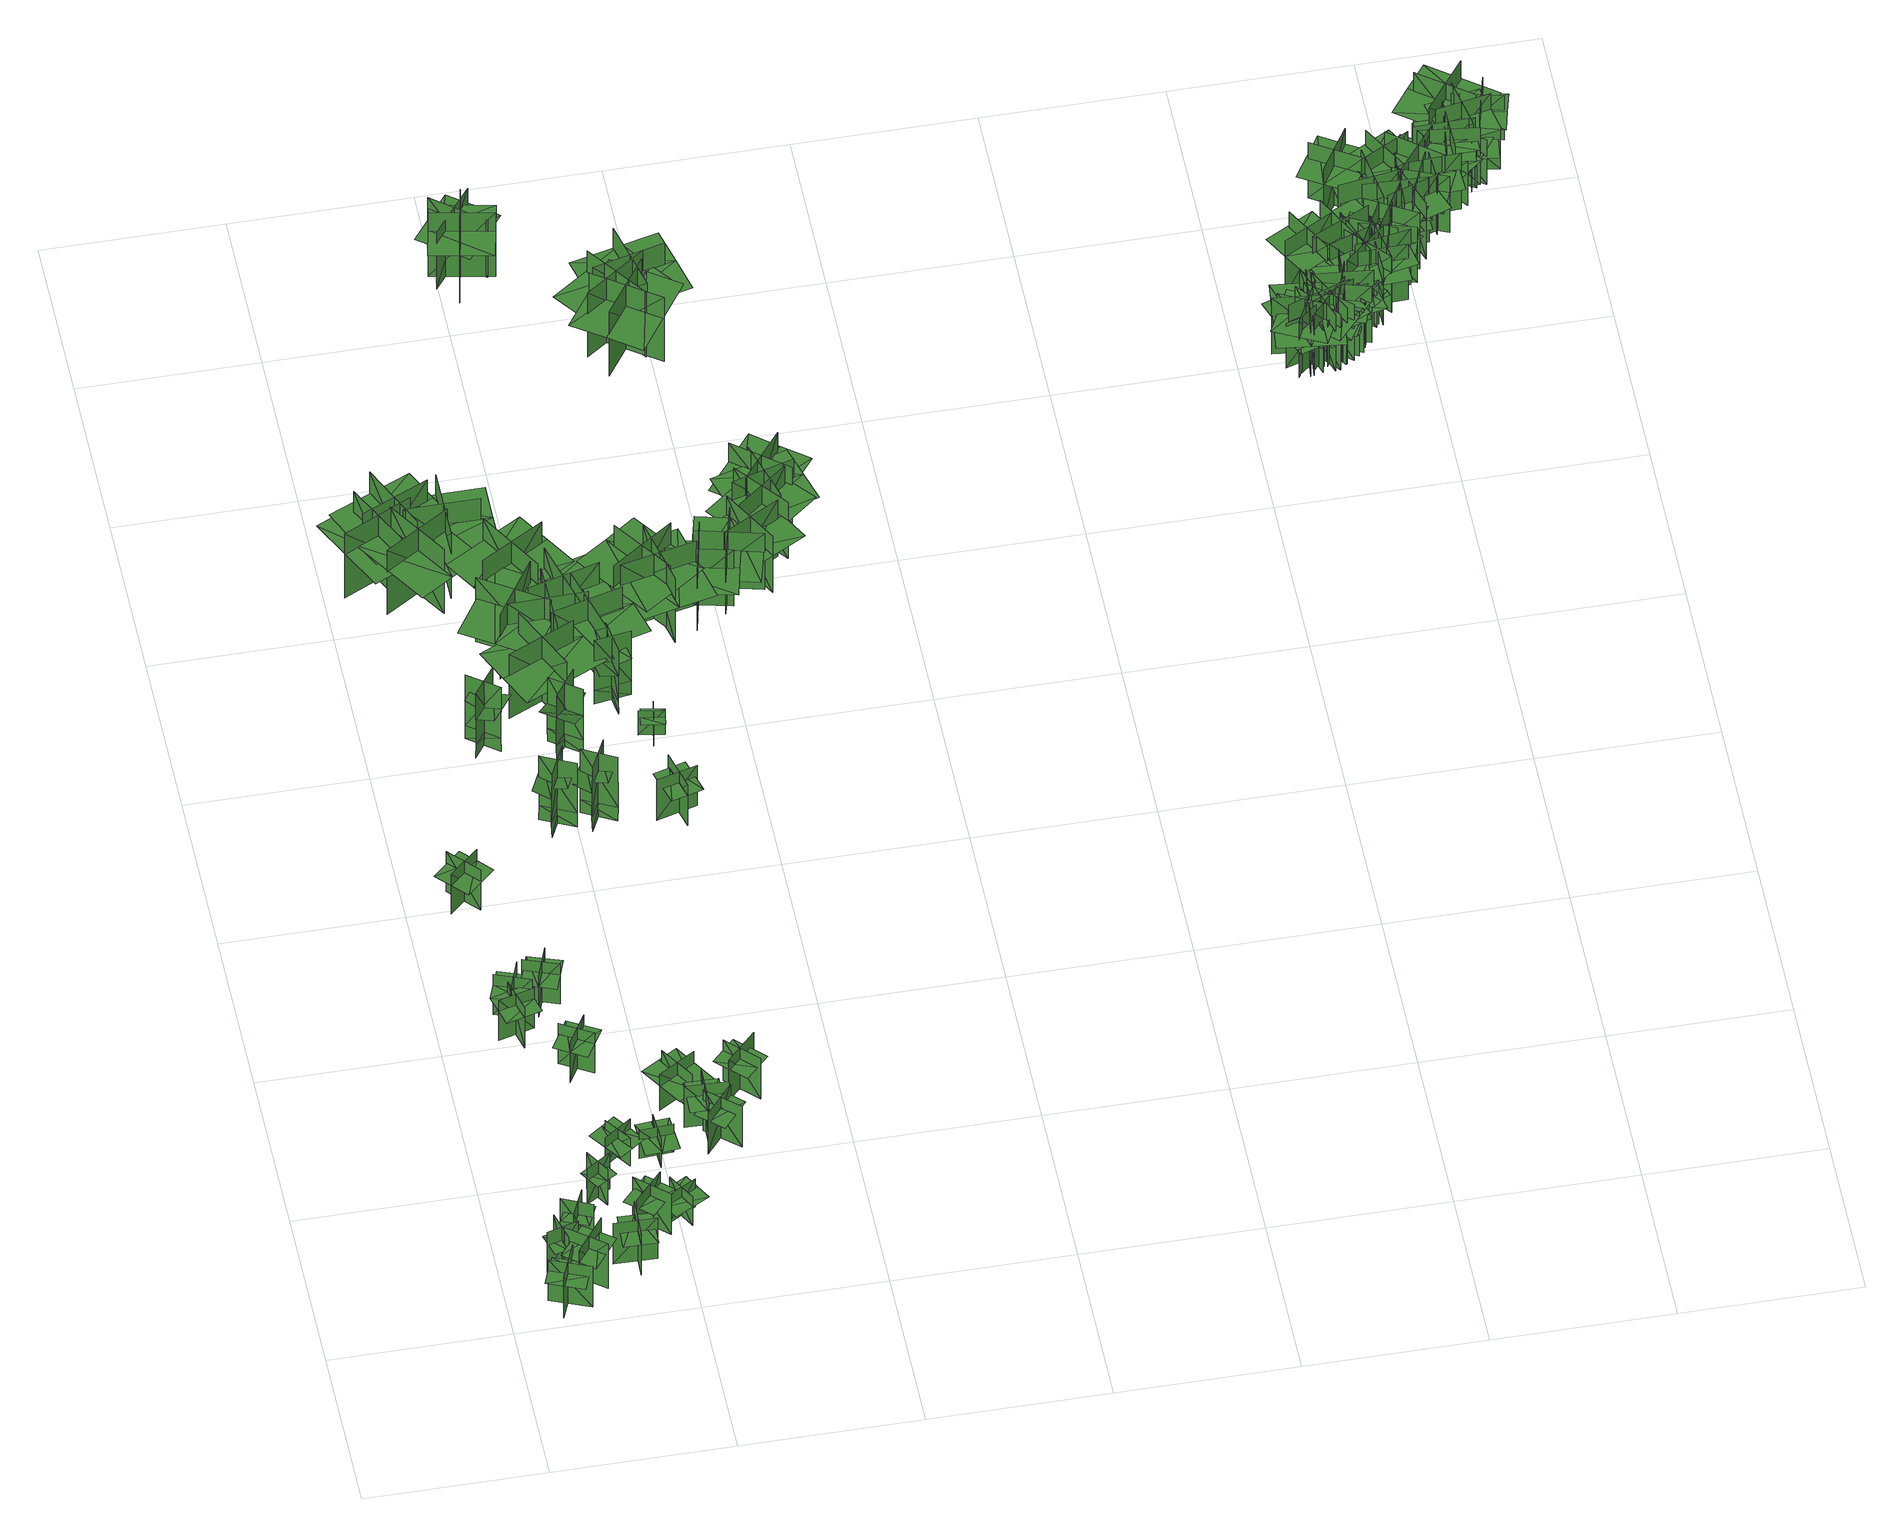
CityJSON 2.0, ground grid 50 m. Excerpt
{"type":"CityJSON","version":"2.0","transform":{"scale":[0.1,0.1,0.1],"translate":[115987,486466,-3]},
"CityObjects":{
"tree1":{"type":"SolitaryVegetationObject","geometry":[{"type":"MultiSurface","lod":"1","boundaries":[[[0,1,2]],[[0,2,3]],[[4,5,6]],[[4,6,7]],[[8,9,10]],[[8,10,11]],[[8,12,13]],[[8,13,9]]]}]},
"tree2":{"type":"SolitaryVegetationObject","geometry":[{"type":"MultiSurface","lod":"1","boundaries":[[[14,15,16]],[[14,16,17]],[[18,19,20]],[[18,20,21]],[[22,23,24]],[[22,24,25]],[[22,25,26]],[[22,26,27]]]}]},
"tree3":{"type":"SolitaryVegetationObject","geometry":[{"type":"MultiSurface","lod":"1","boundaries":[[[28,29,30]],[[28,30,31]],[[32,33,34]],[[32,34,35]],[[36,37,38]],[[36,38,39]],[[36,40,41]],[[36,41,37]]]}]},
"tree4":{"type":"SolitaryVegetationObject","geometry":[{"type":"MultiSurface","lod":"1","boundaries":[[[42,43,44]],[[42,44,45]],[[46,47,48]],[[46,48,49]],[[50,51,52]],[[50,52,53]],[[50,53,54]],[[50,54,55]]]}]},
"tree5":{"type":"SolitaryVegetationObject","geometry":[{"type":"MultiSurface","lod":"1","boundaries":[[[56,57,58]],[[56,58,59]],[[60,61,62]],[[60,62,63]],[[64,65,66]],[[64,66,67]],[[64,68,69]],[[64,69,65]]]}]},
"tree6":{"type":"SolitaryVegetationObject","geometry":[{"type":"MultiSurface","lod":"1","boundaries":[[[70,71,72]],[[70,72,73]],[[74,75,76]],[[74,76,77]],[[78,79,80]],[[78,80,81]],[[78,81,82]],[[78,82,83]]]}]},
"tree7":{"type":"SolitaryVegetationObject","geometry":[{"type":"MultiSurface","lod":"1","boundaries":[[[84,85,86]],[[84,86,87]],[[88,89,90]],[[88,90,91]],[[92,93,94]],[[92,94,95]],[[92,96,97]],[[92,97,93]]]}]},
"tree8":{"type":"SolitaryVegetationObject","geometry":[{"type":"MultiSurface","lod":"1","boundaries":[[[98,99,100]],[[98,100,101]],[[102,103,104]],[[102,104,105]],[[106,107,108]],[[106,108,109]],[[106,109,110]],[[106,110,111]]]}]},
"tree9":{"type":"SolitaryVegetationObject","geometry":[{"type":"MultiSurface","lod":"1","boundaries":[[[112,113,114]],[[112,114,115]],[[116,117,118]],[[116,118,119]],[[120,121,122]],[[120,122,123]],[[120,123,124]],[[120,124,125]]]}]},
"tree10":{"type":"SolitaryVegetationObject","geometry":[{"type":"MultiSurface","lod":"1","boundaries":[[[126,127,128]],[[126,128,129]],[[130,131,132]],[[130,132,133]],[[134,135,136]],[[134,136,137]],[[134,137,138]],[[134,138,139]]]}]},
"tree11":{"type":"SolitaryVegetationObject","geometry":[{"type":"MultiSurface","lod":"1","boundaries":[[[140,141,142]],[[140,142,143]],[[144,145,146]],[[144,146,147]],[[148,149,150]],[[148,150,151]],[[148,151,152]],[[148,152,153]]]}]},
"tree12":{"type":"SolitaryVegetationObject","geometry":[{"type":"MultiSurface","lod":"1","boundaries":[[[154,155,156]],[[154,156,157]],[[158,159,160]],[[158,160,161]],[[162,163,164]],[[162,164,165]],[[162,165,166]],[[162,166,167]]]}]},
"tree13":{"type":"SolitaryVegetationObject","geometry":[{"type":"MultiSurface","lod":"1","boundaries":[[[168,169,170]],[[168,170,171]],[[172,173,174]],[[172,174,175]],[[176,177,178]],[[176,178,179]],[[176,179,180]],[[176,180,181]]]}]},
"tree14":{"type":"SolitaryVegetationObject","geometry":[{"type":"MultiSurface","lod":"1","boundaries":[[[182,183,184]],[[182,184,185]],[[186,187,188]],[[186,188,189]],[[190,191,192]],[[190,192,193]],[[190,193,194]],[[190,194,195]]]}]},
"tree15":{"type":"SolitaryVegetationObject","geometry":[{"type":"MultiSurface","lod":"1","boundaries":[[[196,197,198]],[[196,198,199]],[[200,201,202]],[[200,202,203]],[[204,205,206]],[[204,206,207]],[[204,207,208]],[[204,208,209]]]}]},
"tree16":{"type":"SolitaryVegetationObject","geometry":[{"type":"MultiSurface","lod":"1","boundaries":[[[210,211,212]],[[210,212,213]],[[214,215,216]],[[214,216,217]],[[218,219,220]],[[218,220,221]],[[218,221,222]],[[218,222,223]]]}]},
"tree17":{"type":"SolitaryVegetationObject","geometry":[{"type":"MultiSurface","lod":"1","boundaries":[[[224,225,226]],[[224,226,227]],[[228,229,230]],[[228,230,231]],[[232,233,234]],[[232,234,235]],[[232,236,237]],[[232,237,233]]]}]},
"tree18":{"type":"SolitaryVegetationObject","geometry":[{"type":"MultiSurface","lod":"1","boundaries":[[[238,239,240]],[[238,240,241]],[[242,243,244]],[[242,244,245]],[[246,247,248]],[[246,248,249]],[[246,250,251]],[[246,251,247]]]}]},
"tree19":{"type":"SolitaryVegetationObject","geometry":[{"type":"MultiSurface","lod":"1","boundaries":[[[252,253,254]],[[252,254,255]],[[256,257,258]],[[256,258,259]],[[260,261,257]],[[260,257,256]],[[262,263,253]],[[262,253,252]],[[264,265,266]],[[264,266,267]],[[268,269,270]],[[268,270,271]]]}]},
"tree20":{"type":"SolitaryVegetationObject","geometry":[{"type":"MultiSurface","lod":"1","boundaries":[[[272,273,274]],[[272,274,275]],[[276,277,278]],[[276,278,279]],[[280,281,282]],[[280,282,283]],[[280,283,284]],[[280,284,285]]]}]},
"tree21":{"type":"SolitaryVegetationObject","geometry":[{"type":"MultiSurface","lod":"1","boundaries":[[[286,287,288]],[[286,288,289]],[[290,291,292]],[[290,292,293]],[[294,295,296]],[[294,296,297]],[[294,298,299]],[[294,299,295]]]}]},
"tree22":{"type":"SolitaryVegetationObject","geometry":[{"type":"MultiSurface","lod":"1","boundaries":[[[300,301,302]],[[300,302,303]],[[304,305,306]],[[304,306,307]],[[308,309,305]],[[308,305,304]],[[310,311,301]],[[310,301,300]],[[312,313,314]],[[312,314,315]],[[316,317,318]],[[316,318,319]]]}]},
"tree23":{"type":"SolitaryVegetationObject","geometry":[{"type":"MultiSurface","lod":"1","boundaries":[[[320,321,322]],[[320,322,323]],[[324,325,326]],[[324,326,327]],[[328,329,330]],[[328,330,331]],[[328,331,332]],[[328,332,333]]]}]},
"tree24":{"type":"SolitaryVegetationObject","geometry":[{"type":"MultiSurface","lod":"1","boundaries":[[[334,335,336]],[[334,336,337]],[[338,339,340]],[[338,340,341]],[[342,343,344]],[[342,344,345]],[[342,345,346]],[[342,346,347]]]}]},
"tree25":{"type":"SolitaryVegetationObject","geometry":[{"type":"MultiSurface","lod":"1","boundaries":[[[348,349,350]],[[348,350,351]],[[352,353,354]],[[352,354,355]],[[356,357,353]],[[356,353,352]],[[358,359,349]],[[358,349,348]],[[360,361,362]],[[360,362,363]],[[364,365,366]],[[364,366,367]]]}]},
"tree26":{"type":"SolitaryVegetationObject","geometry":[{"type":"MultiSurface","lod":"1","boundaries":[[[368,369,370]],[[368,370,371]],[[372,373,374]],[[372,374,375]],[[376,377,373]],[[376,373,372]],[[378,379,369]],[[378,369,368]],[[380,381,382]],[[380,382,383]],[[384,385,386]],[[384,386,387]]]}]},
"tree27":{"type":"SolitaryVegetationObject","geometry":[{"type":"MultiSurface","lod":"1","boundaries":[[[388,389,390]],[[388,390,391]],[[392,393,394]],[[392,394,395]],[[396,397,398]],[[396,398,399]],[[396,399,400]],[[396,400,401]]]}]},
"tree28":{"type":"SolitaryVegetationObject","geometry":[{"type":"MultiSurface","lod":"1","boundaries":[[[402,403,404]],[[402,404,405]],[[406,407,408]],[[406,408,409]],[[410,411,412]],[[410,412,413]],[[410,413,414]],[[410,414,415]]]}]},
"tree29":{"type":"SolitaryVegetationObject","geometry":[{"type":"MultiSurface","lod":"1","boundaries":[[[416,417,418]],[[416,418,419]],[[420,421,422]],[[420,422,423]],[[424,425,426]],[[424,426,427]],[[424,427,428]],[[424,428,429]]]}]},
"tree30":{"type":"SolitaryVegetationObject","geometry":[{"type":"MultiSurface","lod":"1","boundaries":[[[430,431,432]],[[430,432,433]],[[434,435,436]],[[434,436,437]],[[438,439,440]],[[438,440,441]],[[438,441,442]],[[438,442,443]]]}]},
"tree31":{"type":"SolitaryVegetationObject","geometry":[{"type":"MultiSurface","lod":"1","boundaries":[[[444,445,446]],[[444,446,447]],[[448,449,450]],[[448,450,451]],[[452,453,454]],[[452,454,455]],[[452,455,456]],[[452,456,457]]]}]},
"tree32":{"type":"SolitaryVegetationObject","geometry":[{"type":"MultiSurface","lod":"1","boundaries":[[[458,459,460]],[[458,460,461]],[[462,463,464]],[[462,464,465]],[[466,467,468]],[[466,468,469]],[[466,470,471]],[[466,471,467]]]}]},
"tree33":{"type":"SolitaryVegetationObject","geometry":[{"type":"MultiSurface","lod":"1","boundaries":[[[472,473,474]],[[472,474,475]],[[476,477,478]],[[476,478,479]],[[480,481,482]],[[480,482,483]],[[480,483,484]],[[480,484,485]]]}]},
"tree34":{"type":"SolitaryVegetationObject","geometry":[{"type":"MultiSurface","lod":"1","boundaries":[[[486,487,488]],[[486,488,489]],[[490,491,492]],[[490,492,493]],[[494,495,491]],[[494,491,490]],[[496,497,487]],[[496,487,486]],[[498,499,500]],[[498,500,501]],[[502,503,504]],[[502,504,505]]]}]},
"tree35":{"type":"SolitaryVegetationObject","geometry":[{"type":"MultiSurface","lod":"1","boundaries":[[[506,507,508]],[[506,508,509]],[[510,511,512]],[[510,512,513]],[[514,515,516]],[[514,516,517]],[[514,517,518]],[[514,518,519]]]}]},
"tree36":{"type":"SolitaryVegetationObject","geometry":[{"type":"MultiSurface","lod":"1","boundaries":[[[520,521,522]],[[520,522,523]],[[524,525,526]],[[524,526,527]],[[528,529,530]],[[528,530,531]],[[528,532,533]],[[528,533,529]]]}]},
"tree37":{"type":"SolitaryVegetationObject","geometry":[{"type":"MultiSurface","lod":"1","boundaries":[[[534,535,536]],[[534,536,537]],[[538,539,540]],[[538,540,541]],[[542,543,544]],[[542,544,545]],[[542,545,546]],[[542,546,547]]]}]},
"tree38":{"type":"SolitaryVegetationObject","geometry":[{"type":"MultiSurface","lod":"1","boundaries":[[[548,549,550]],[[548,550,551]],[[552,553,554]],[[552,554,555]],[[556,557,558]],[[556,558,559]],[[556,559,560]],[[556,560,561]]]}]},
"tree39":{"type":"SolitaryVegetationObject","geometry":[{"type":"MultiSurface","lod":"1","boundaries":[[[562,563,564]],[[562,564,565]],[[566,567,568]],[[566,568,569]],[[570,571,572]],[[570,572,573]],[[570,573,574]],[[570,574,575]]]}]},
"tree40":{"type":"SolitaryVegetationObject","geometry":[{"type":"MultiSurface","lod":"1","boundaries":[[[576,577,578]],[[576,578,579]],[[580,581,582]],[[580,582,583]],[[584,585,586]],[[584,586,587]],[[584,587,588]],[[584,588,589]]]}]},
"tree41":{"type":"SolitaryVegetationObject","geometry":[{"type":"MultiSurface","lod":"1","boundaries":[[[590,591,592]],[[590,592,593]],[[594,595,596]],[[594,596,597]],[[598,599,600]],[[598,600,601]],[[598,601,602]],[[598,602,603]]]}]},
"tree42":{"type":"SolitaryVegetationObject","geometry":[{"type":"MultiSurface","lod":"1","boundaries":[[[604,605,606]],[[604,606,607]],[[608,609,610]],[[608,610,611]],[[612,613,614]],[[612,614,615]],[[612,615,616]],[[612,616,617]]]}]},
"tree43":{"type":"SolitaryVegetationObject","geometry":[{"type":"MultiSurface","lod":"1","boundaries":[[[618,619,620]],[[618,620,621]],[[622,623,624]],[[622,624,625]],[[626,627,628]],[[626,628,629]],[[626,629,630]],[[626,630,631]]]}]},
"tree44":{"type":"SolitaryVegetationObject","geometry":[{"type":"MultiSurface","lod":"1","boundaries":[[[632,633,634]],[[632,634,635]],[[636,637,638]],[[636,638,639]],[[640,641,642]],[[640,642,643]],[[640,643,644]],[[640,644,645]]]}]},
"tree45":{"type":"SolitaryVegetationObject","geometry":[{"type":"MultiSurface","lod":"1","boundaries":[[[646,647,648]],[[646,648,649]],[[650,651,652]],[[650,652,653]],[[654,655,656]],[[654,656,657]],[[654,657,658]],[[654,658,659]]]}]},
"tree46":{"type":"SolitaryVegetationObject","geometry":[{"type":"MultiSurface","lod":"1","boundaries":[[[660,661,662]],[[660,662,663]],[[664,665,666]],[[664,666,667]],[[668,669,670]],[[668,670,671]],[[668,671,672]],[[668,672,673]]]}]},
"tree47":{"type":"SolitaryVegetationObject","geometry":[{"type":"MultiSurface","lod":"1","boundaries":[[[674,675,676]],[[674,676,677]],[[678,679,680]],[[678,680,681]],[[682,683,684]],[[682,684,685]],[[682,685,686]],[[682,686,687]]]}]},
"tree48":{"type":"SolitaryVegetationObject","geometry":[{"type":"MultiSurface","lod":"1","boundaries":[[[688,689,690]],[[688,690,691]],[[692,693,694]],[[692,694,695]],[[696,697,698]],[[696,698,699]],[[696,699,700]],[[696,700,701]]]}]},
"tree49":{"type":"SolitaryVegetationObject","geometry":[{"type":"MultiSurface","lod":"1","boundaries":[[[702,703,704]],[[702,704,705]],[[706,707,708]],[[706,708,709]],[[710,711,712]],[[710,712,713]],[[710,713,714]],[[710,714,715]]]}]},
"tree50":{"type":"SolitaryVegetationObject","geometry":[{"type":"MultiSurface","lod":"1","boundaries":[[[716,717,718]],[[716,718,719]],[[720,721,722]],[[720,722,723]],[[724,725,726]],[[724,726,727]],[[724,727,728]],[[724,728,729]]]}]},
"tree51":{"type":"SolitaryVegetationObject","geometry":[{"type":"MultiSurface","lod":"1","boundaries":[[[730,731,732]],[[730,732,733]],[[734,735,736]],[[734,736,737]],[[738,739,740]],[[738,740,741]],[[738,741,742]],[[738,742,743]]]}]},
"tree52":{"type":"SolitaryVegetationObject","geometry":[{"type":"MultiSurface","lod":"1","boundaries":[[[744,745,746]],[[744,746,747]],[[748,749,750]],[[748,750,751]],[[752,753,754]],[[752,754,755]],[[752,755,756]],[[752,756,757]]]}]},
"tree53":{"type":"SolitaryVegetationObject","geometry":[{"type":"MultiSurface","lod":"1","boundaries":[[[758,759,760]],[[758,760,761]],[[762,763,764]],[[762,764,765]],[[766,767,768]],[[766,768,769]],[[766,769,770]],[[766,770,771]]]}]},
"tree54":{"type":"SolitaryVegetationObject","geometry":[{"type":"MultiSurface","lod":"1","boundaries":[[[772,773,774]],[[772,774,775]],[[776,777,778]],[[776,778,779]],[[780,781,782]],[[780,782,783]],[[780,783,784]],[[780,784,785]]]}]},
"tree55":{"type":"SolitaryVegetationObject","geometry":[{"type":"MultiSurface","lod":"1","boundaries":[[[786,787,788]],[[786,788,789]],[[790,791,792]],[[790,792,793]],[[794,795,796]],[[794,796,797]],[[794,797,798]],[[794,798,799]]]}]},
"tree56":{"type":"SolitaryVegetationObject","geometry":[{"type":"MultiSurface","lod":"1","boundaries":[[[800,801,802]],[[800,802,803]],[[804,805,806]],[[804,806,807]],[[808,809,810]],[[808,810,811]],[[808,811,812]],[[808,812,813]]]}]},
"tree57":{"type":"SolitaryVegetationObject","geometry":[{"type":"MultiSurface","lod":"1","boundaries":[[[814,815,816]],[[814,816,817]],[[818,819,820]],[[818,820,821]],[[822,823,824]],[[822,824,825]],[[822,825,826]],[[822,826,827]]]}]},
"tree58":{"type":"SolitaryVegetationObject","geometry":[{"type":"MultiSurface","lod":"1","boundaries":[[[828,829,830]],[[828,830,831]],[[832,833,834]],[[832,834,835]],[[836,837,838]],[[836,838,839]],[[836,839,840]],[[836,840,841]]]}]},
"tree59":{"type":"SolitaryVegetationObject","geometry":[{"type":"MultiSurface","lod":"1","boundaries":[[[842,843,844]],[[842,844,845]],[[846,847,848]],[[846,848,849]],[[850,851,852]],[[850,852,853]],[[850,853,854]],[[850,854,855]]]}]},
"tree60":{"type":"SolitaryVegetationObject","geometry":[{"type":"MultiSurface","lod":"1","boundaries":[[[856,857,858]],[[856,858,859]],[[860,861,862]],[[860,862,863]],[[864,865,866]],[[864,866,867]],[[864,867,868]],[[864,868,869]]]}]},
"tree61":{"type":"SolitaryVegetationObject","geometry":[{"type":"MultiSurface","lod":"1","boundaries":[[[870,871,872]],[[870,872,873]],[[874,875,876]],[[874,876,877]],[[878,879,880]],[[878,880,881]],[[878,881,882]],[[878,882,883]]]}]},
"tree62":{"type":"SolitaryVegetationObject","geometry":[{"type":"MultiSurface","lod":"1","boundaries":[[[884,885,886]],[[884,886,887]],[[888,889,890]],[[888,890,891]],[[892,893,894]],[[892,894,895]],[[892,895,896]],[[892,896,897]]]}]},
"tree63":{"type":"SolitaryVegetationObject","geometry":[{"type":"MultiSurface","lod":"1","boundaries":[[[898,899,900]],[[898,900,901]],[[902,903,904]],[[902,904,905]],[[906,907,908]],[[906,908,909]],[[906,909,910]],[[906,910,911]]]}]},
"tree64":{"type":"SolitaryVegetationObject","geometry":[{"type":"MultiSurface","lod":"1","boundaries":[[[912,913,914]],[[912,914,915]],[[916,917,918]],[[916,918,919]],[[920,921,922]],[[920,922,923]],[[920,923,924]],[[920,924,925]]]}]},
"tree65":{"type":"SolitaryVegetationObject","geometry":[{"type":"MultiSurface","lod":"1","boundaries":[[[926,927,928]],[[926,928,929]],[[930,931,932]],[[930,932,933]],[[934,935,936]],[[934,936,937]],[[934,937,938]],[[934,938,939]]]}]},
"tree66":{"type":"SolitaryVegetationObject","geometry":[{"type":"MultiSurface","lod":"1","boundaries":[[[940,941,942]],[[940,942,943]],[[944,945,946]],[[944,946,947]],[[948,949,950]],[[948,950,951]],[[948,951,952]],[[948,952,953]]]}]},
"tree67":{"type":"SolitaryVegetationObject","geometry":[{"type":"MultiSurface","lod":"1","boundaries":[[[954,955,956]],[[954,956,957]],[[958,959,960]],[[958,960,961]],[[962,963,964]],[[962,964,965]],[[962,965,966]],[[962,966,967]]]}]},
"tree68":{"type":"SolitaryVegetationObject","geometry":[{"type":"MultiSurface","lod":"1","boundaries":[[[968,969,970]],[[968,970,971]],[[972,973,974]],[[972,974,975]],[[976,977,978]],[[976,978,979]],[[976,979,980]],[[976,980,981]]]}]},
"tree69":{"type":"SolitaryVegetationObject","geometry":[{"type":"MultiSurface","lod":"1","boundaries":[[[982,983,984]],[[982,984,985]],[[986,987,988]],[[986,988,989]],[[990,991,992]],[[990,992,993]],[[990,993,994]],[[990,994,995]]]}]},
"tree70":{"type":"SolitaryVegetationObject","geometry":[{"type":"MultiSurface","lod":"1","boundaries":[[[996,997,998]],[[996,998,999]],[[1000,1001,1002]],[[1000,1002,1003]],[[1004,1005,1006]],[[1004,1006,1007]],[[1004,1007,1008]],[[1004,1008,1009]]]}]},
"tree71":{"type":"SolitaryVegetationObject","geometry":[{"type":"MultiSurface","lod":"1","boundaries":[[[1010,1011,1012]],[[1010,1012,1013]],[[1014,1015,1016]],[[1014,1016,1017]],[[1018,1019,1020]],[[1018,1020,1021]],[[1018,1021,1022]],[[1018,1022,1023]]]}]},
"tree72":{"type":"SolitaryVegetationObject","geometry":[{"type":"MultiSurface","lod":"1","boundaries":[[[1024,1025,1026]],[[1024,1026,1027]],[[1028,1029,1030]],[[1028,1030,1031]],[[1032,1033,1034]],[[1032,1034,1035]],[[1032,1035,1036]],[[1032,1036,1037]]]}]},
"tree73":{"type":"SolitaryVegetationObject","geometry":[{"type":"MultiSurface","lod":"1","boundaries":[[[1038,1039,1040]],[[1038,1040,1041]],[[1042,1043,1044]],[[1042,1044,1045]],[[1046,1047,1048]],[[1046,1048,1049]],[[1046,1049,1050]],[[1046,1050,1051]]]}]},
"tree74":{"type":"SolitaryVegetationObject","geometry":[{"type":"MultiSurface","lod":"1","boundaries":[[[1052,1053,1054]],[[1052,1054,1055]],[[1056,1057,1058]],[[1056,1058,1059]],[[1060,1061,1062]],[[1060,1062,1063]],[[1060,1063,1064]],[[1060,1064,1065]]]}]},
"tree75":{"type":"SolitaryVegetationObject","geometry":[{"type":"MultiSurface","lod":"1","boundaries":[[[1066,1067,1068]],[[1066,1068,1069]],[[1070,1071,1072]],[[1070,1072,1073]],[[1074,1075,1076]],[[1074,1076,1077]],[[1074,1077,1078]],[[1074,1078,1079]]]}]},
"tree76":{"type":"SolitaryVegetationObject","geometry":[{"type":"MultiSurface","lod":"1","boundaries":[[[1080,1081,1082]],[[1080,1082,1083]],[[1084,1085,1086]],[[1084,1086,1087]],[[1088,1089,1090]],[[1088,1090,1091]],[[1088,1091,1092]],[[1088,1092,1093]]]}]},
"tree77":{"type":"SolitaryVegetationObject","geometry":[{"type":"MultiSurface","lod":"1","boundaries":[[[1094,1095,1096]],[[1094,1096,1097]],[[1098,1099,1100]],[[1098,1100,1101]],[[1102,1103,1104]],[[1102,1104,1105]],[[1102,1105,1106]],[[1102,1106,1107]]]}]},
"tree78":{"type":"SolitaryVegetationObject","geometry":[{"type":"MultiSurface","lod":"1","boundaries":[[[1108,1109,1110]],[[1108,1110,1111]],[[1112,1113,1114]],[[1112,1114,1115]],[[1116,1117,1118]],[[1116,1118,1119]],[[1116,1119,1120]],[[1116,1120,1121]]]}]},
"tree79":{"type":"SolitaryVegetationObject","geometry":[{"type":"MultiSurface","lod":"1","boundaries":[[[1122,1123,1124]],[[1122,1124,1125]],[[1126,1127,1128]],[[1126,1128,1129]],[[1130,1131,1132]],[[1130,1132,1133]],[[1130,1133,1134]],[[1130,1134,1135]]]}]},
"tree80":{"type":"SolitaryVegetationObject","geometry":[{"type":"MultiSurface","lod":"1","boundaries":[[[1136,1137,1138]],[[1136,1138,1139]],[[1140,1141,1142]],[[1140,1142,1143]],[[1144,1145,1146]],[[1144,1146,1147]],[[1144,1147,1148]],[[1144,1148,1149]]]}]},
"tree81":{"type":"SolitaryVegetationObject","geometry":[{"type":"MultiSurface","lod":"1","boundaries":[[[1150,1151,1152]],[[1150,1152,1153]],[[1154,1155,1156]],[[1154,1156,1157]],[[1158,1159,1160]],[[1158,1160,1161]],[[1158,1161,1162]],[[1158,1162,1163]]]}]},
"tree82":{"type":"SolitaryVegetationObject","geometry":[{"type":"MultiSurface","lod":"1","boundaries":[[[1164,1165,1166]],[[1164,1166,1167]],[[1168,1169,1170]],[[1168,1170,1171]],[[1172,1173,1174]],[[1172,1174,1175]],[[1172,1175,1176]],[[1172,1176,1177]]]}]},
"tree83":{"type":"SolitaryVegetationObject","geometry":[{"type":"MultiSurface","lod":"1","boundaries":[[[1178,1179,1180]],[[1178,1180,1181]],[[1182,1183,1184]],[[1182,1184,1185]],[[1186,1187,1188]],[[1186,1188,1189]],[[1186,1189,1190]],[[1186,1190,1191]]]}]},
"tree84":{"type":"SolitaryVegetationObject","geometry":[{"type":"MultiSurface","lod":"1","boundaries":[[[1192,1193,1194]],[[1192,1194,1195]],[[1196,1197,1198]],[[1196,1198,1199]],[[1200,1201,1202]],[[1200,1202,1203]],[[1200,1203,1204]],[[1200,1204,1205]]]}]},
"tree85":{"type":"SolitaryVegetationObject","geometry":[{"type":"MultiSurface","lod":"1","boundaries":[[[1206,1207,1208]],[[1206,1208,1209]],[[1210,1211,1212]],[[1210,1212,1213]],[[1214,1215,1216]],[[1214,1216,1217]],[[1214,1217,1218]],[[1214,1218,1219]]]}]},
"tree86":{"type":"SolitaryVegetationObject","geometry":[{"type":"MultiSurface","lod":"1","boundaries":[[[1220,1221,1222]],[[1220,1222,1223]],[[1224,1225,1226]],[[1224,1226,1227]],[[1228,1229,1230]],[[1228,1230,1231]],[[1228,1231,1232]],[[1228,1232,1233]]]}]},
"tree87":{"type":"SolitaryVegetationObject","geometry":[{"type":"MultiSurface","lod":"1","boundaries":[[[1234,1235,1236]],[[1234,1236,1237]],[[1238,1239,1240]],[[1238,1240,1241]],[[1242,1243,1244]],[[1242,1244,1245]],[[1242,1245,1246]],[[1242,1246,1247]]]}]},
"tree88":{"type":"SolitaryVegetationObject","geometry":[{"type":"MultiSurface","lod":"1","boundaries":[[[1248,1249,1250]],[[1248,1250,1251]],[[1252,1253,1254]],[[1252,1254,1255]],[[1256,1257,1258]],[[1256,1258,1259]],[[1256,1259,1260]],[[1256,1260,1261]]]}]},
"tree89":{"type":"SolitaryVegetationObject","geometry":[{"type":"MultiSurface","lod":"1","boundaries":[[[1262,1263,1264]],[[1262,1264,1265]],[[1266,1267,1268]],[[1266,1268,1269]],[[1270,1271,1272]],[[1270,1272,1273]],[[1270,1273,1274]],[[1270,1274,1275]]]}]},
"tree90":{"type":"SolitaryVegetationObject","geometry":[{"type":"MultiSurface","lod":"1","boundaries":[[[1276,1277,1278]],[[1276,1278,1279]],[[1280,1281,1282]],[[1280,1282,1283]],[[1284,1285,1286]],[[1284,1286,1287]],[[1284,1287,1288]],[[1284,1288,1289]]]}]},
"tree91":{"type":"SolitaryVegetationObject","geometry":[{"type":"MultiSurface","lod":"1","boundaries":[[[1290,1291,1292]],[[1290,1292,1293]],[[1294,1295,1296]],[[1294,1296,1297]],[[1298,1299,1300]],[[1298,1300,1301]],[[1298,1301,1302]],[[1298,1302,1303]]]}]},
"tree92":{"type":"SolitaryVegetationObject","geometry":[{"type":"MultiSurface","lod":"1","boundaries":[[[1304,1305,1306]],[[1304,1306,1307]],[[1308,1309,1310]],[[1308,1310,1311]],[[1312,1313,1314]],[[1312,1314,1315]],[[1312,1315,1316]],[[1312,1316,1317]]]}]},
"tree93":{"type":"SolitaryVegetationObject","geometry":[{"type":"MultiSurface","lod":"1","boundaries":[[[1318,1319,1320]],[[1318,1320,1321]],[[1322,1323,1324]],[[1322,1324,1325]],[[1326,1327,1328]],[[1326,1328,1329]],[[1326,1329,1330]],[[1326,1330,1331]]]}]},
"tree94":{"type":"SolitaryVegetationObject","geometry":[{"type":"MultiSurface","lod":"1","boundaries":[[[1332,1333,1334]],[[1332,1334,1335]],[[1336,1337,1338]],[[1336,1338,1339]],[[1340,1341,1342]],[[1340,1342,1343]],[[1340,1343,1344]],[[1340,1344,1345]]]}]},
"tree95":{"type":"SolitaryVegetationObject","geometry":[{"type":"MultiSurface","lod":"1","boundaries":[[[1346,1347,1348]],[[1346,1348,1349]],[[1350,1351,1352]],[[1350,1352,1353]],[[1354,1355,1356]],[[1354,1356,1357]],[[1354,1357,1358]],[[1354,1358,1359]]]}]},
"tree96":{"type":"SolitaryVegetationObject","geometry":[{"type":"MultiSurface","lod":"1","boundaries":[[[1360,1361,1362]],[[1360,1362,1363]],[[1364,1365,1366]],[[1364,1366,1367]],[[1368,1369,1370]],[[1368,1370,1371]],[[1368,1371,1372]],[[1368,1372,1373]]]}]},
"tree97":{"type":"SolitaryVegetationObject","geometry":[{"type":"MultiSurface","lod":"1","boundaries":[[[1374,1375,1376]],[[1374,1376,1377]],[[1378,1379,1380]],[[1378,1380,1381]],[[1382,1383,1384]],[[1382,1384,1385]],[[1382,1385,1386]],[[1382,1386,1387]]]}]},
"tree98":{"type":"SolitaryVegetationObject","geometry":[{"type":"MultiSurface","lod":"1","boundaries":[[[1388,1389,1390]],[[1388,1390,1391]],[[1392,1393,1394]],[[1392,1394,1395]],[[1396,1397,1398]],[[1396,1398,1399]],[[1396,1400,1401]],[[1396,1401,1397]]]}]},
"tree99":{"type":"SolitaryVegetationObject","geometry":[{"type":"MultiSurface","lod":"1","boundaries":[[[1402,1403,1404]],[[1402,1404,1405]],[[1406,1407,1408]],[[1406,1408,1409]],[[1410,1411,1412]],[[1410,1412,1413]],[[1410,1414,1415]],[[1410,1415,1411]]]}]},
"tree100":{"type":"SolitaryVegetationObject","geometry":[{"type":"MultiSurface","lod":"1","boundaries":[[[1416,1417,1418]],[[1416,1418,1419]],[[1420,1421,1422]],[[1420,1422,1423]],[[1424,1425,1426]],[[1424,1426,1427]],[[1424,1427,1428]],[[1424,1428,1429]]]}]},
"tree101":{"type":"SolitaryVegetationObject","geometry":[{"type":"MultiSurface","lod":"1","boundaries":[[[1430,1431,1432]],[[1430,1432,1433]],[[1434,1435,1436]],[[1434,1436,1437]],[[1438,1439,1440]],[[1438,1440,1441]],[[1438,1441,1442]],[[1438,1442,1443]]]}]},
"tree102":{"type":"SolitaryVegetationObject","geometry":[{"type":"MultiSurface","lod":"1","boundaries":[[[1444,1445,1446]],[[1444,1446,1447]],[[1448,1449,1450]],[[1448,1450,1451]],[[1452,1453,1454]],[[1452,1454,1455]],[[1452,1455,1456]],[[1452,1456,1457]]]}]},
"tree103":{"type":"SolitaryVegetationObject","geometry":[{"type":"MultiSurface","lod":"1","boundaries":[[[1458,1459,1460]],[[1458,1460,1461]],[[1462,1463,1464]],[[1462,1464,1465]],[[1466,1467,1468]],[[1466,1468,1469]],[[1466,1469,1470]],[[1466,1470,1471]]]}]},
"tree104":{"type":"SolitaryVegetationObject","geometry":[{"type":"MultiSurface","lod":"1","boundaries":[[[1472,1473,1474]],[[1472,1474,1475]],[[1476,1477,1478]],[[1476,1478,1479]],[[1480,1481,1482]],[[1480,1482,1483]],[[1480,1483,1484]],[[1480,1484,1485]]]}]},
"tree105":{"type":"SolitaryVegetationObject","geometry":[{"type":"MultiSurface","lod":"1","boundaries":[[[1486,1487,1488]],[[1486,1488,1489]],[[1490,1491,1492]],[[1490,1492,1493]],[[1494,1495,1496]],[[1494,1496,1497]],[[1494,1497,1498]],[[1494,1498,1499]]]}]}
},
"vertices":[
[219,42,17],[109,87,17],[109,87,173],[219,42,173],[182,128,17],[137,18,17],[137,18,173],[182,128,173],[209,46,133],[109,87,133],[92,43,133],[192,3,133],[227,89,133],[127,130,133],
[124,182,20],[211,206,20],[211,206,175],[124,182,175],[176,153,20],[176,153,175],[152,239,175],[152,239,20],[175,156,125],[212,166,125],[192,236,125],[156,225,125],[119,215,125],[139,146,125],
[270,193,17],[191,89,17],[191,89,189],[270,193,189],[168,178,17],[271,99,17],[271,99,189],[168,178,189],[263,184,145],[191,89,145],[231,58,145],[304,153,145],[222,215,145],[150,121,145],
[262,257,20],[180,294,20],[180,294,175],[262,257,175],[241,313,20],[241,313,175],[204,231,175],[204,231,20],[239,310,125],[205,325,125],[175,259,125],[209,244,125],[244,228,125],[274,294,125],
[368,250,14],[364,132,14],[364,132,171],[368,250,171],[300,185,14],[418,182,14],[418,182,171],[300,185,171],[367,240,130],[364,132,130],[411,130,130],[414,238,130],[321,241,130],[317,133,130],
[272,397,21],[340,440,21],[340,440,160],[272,397,160],[324,385,21],[324,385,160],[281,453,160],[281,453,21],[323,387,115],[352,405,115],[317,460,115],[288,442,115],[259,424,115],[294,369,115],
[375,249,17],[454,337,17],[454,337,174],[375,249,174],[468,255,17],[381,334,17],[381,334,174],[468,255,174],[382,257,133],[454,337,133],[420,368,133],[347,288,133],[417,226,133],[489,306,133],
[216,974,19],[189,1073,19],[189,1073,174],[216,974,174],[253,1039,19],[154,1013,19],[154,1013,174],[253,1039,174],[253,1039,134],[240,1087,134],[141,1060,134],[154,1013,134],[166,965,134],[265,991,134],
[226,1139,18],[191,1043,18],[191,1043,172],[226,1139,172],[158,1107,18],[254,1072,18],[254,1072,172],[158,1107,172],[158,1107,132],[141,1061,132],[238,1026,132],[254,1072,132],[271,1118,132],[175,1153,132],
[343,519,25],[343,519,133],[420,573,133],[420,573,25],[355,581,25],[355,581,133],[407,507,133],[407,507,25],[347,592,98],[309,565,98],[374,474,98],[412,501,98],[450,528,98],[385,619,98],
[291,905,18],[379,853,18],[379,853,173],[291,905,173],[310,833,18],[362,921,18],[362,921,173],[310,833,173],[310,833,133],[352,808,133],[405,896,133],[362,921,133],[320,946,133],[268,858,133],
[530,278,16],[530,278,125],[484,360,125],[484,360,16],[469,297,16],[469,297,125],[548,340,125],[548,340,16],[457,290,89],[480,249,89],[578,303,89],[555,344,89],[533,385,89],[435,331,89],
[195,1478,17],[119,1559,17],[119,1559,171],[195,1478,171],[198,1552,17],[117,1477,17],[117,1477,171],[198,1552,171],[198,1552,128],[160,1592,128],[79,1517,128],[117,1477,128],[155,1436,128],[236,1511,128],
[240,1144,19],[336,1109,19],[336,1109,174],[240,1144,174],[272,1076,19],[307,1172,19],[307,1172,174],[272,1076,174],[272,1076,134],[318,1059,134],[353,1156,134],[307,1172,134],[261,1189,134],[226,1093,134],
[528,535,24],[528,535,132],[435,529,132],[435,529,24],[486,488,24],[486,488,132],[480,578,132],[480,578,24],[487,474,97],[534,478,97],[526,590,97],[479,586,97],[433,583,97],[440,471,97],
[622,751,23],[622,751,162],[520,687,162],[520,687,23],[603,672,23],[603,672,162],[541,770,162],[541,770,23],[612,657,117],[663,688,117],[587,811,117],[536,779,117],[484,747,117],[561,625,117],
[624,554,17],[627,672,17],[627,672,174],[624,554,174],[691,618,17],[573,622,17],[573,622,174],[691,618,174],[624,564,133],[627,672,133],[580,673,133],[577,565,133],[671,563,133],[674,671,133],
[616,518,16],[693,608,16],[693,608,173],[616,518,173],[709,526,16],[619,603,16],[619,603,173],[709,526,173],[622,526,132],[693,608,132],[657,638,132],[587,556,132],[657,495,132],[728,577,132],
[346,2093,68],[285,2009,68],[283,2010,262],[345,2094,262],[269,2081,68],[352,2020,68],[353,2020,262],[269,2082,262],[269,2082,16],[353,2020,16],[345,2094,16],[283,2010,16],[346,2093,163],[284,2010,163],[326,1979,182],[388,2062,182],[292,2021,193],[338,2084,193],[306,2107,204],[261,2045,204],
[246,2729,10],[246,2729,258],[54,2635,258],[54,2635,10],[197,2593,10],[197,2593,258],[106,2778,258],[106,2778,10],[211,2564,178],[307,2611,178],[194,2842,178],[98,2795,178],[2,2748,178],[115,2517,178],
[788,685,15],[704,768,15],[704,768,172],[788,685,172],[787,778,15],[704,694,15],[704,694,172],[787,778,172],[781,692,131],[704,768,131],[671,734,131],[748,659,131],[814,725,131],[737,801,131],
[424,1694,70],[469,1787,70],[471,1786,264],[426,1693,264],[498,1719,70],[405,1764,70],[404,1763,264],[498,1718,264],[498,1718,18],[404,1763,18],[426,1693,18],[471,1786,18],[425,1693,165],[470,1787,165],[422,1810,184],[378,1716,184],[464,1774,195],[431,1704,195],[466,1687,206],[499,1757,206],
[249,2641,11],[249,2641,260],[160,2836,260],[160,2836,11],[114,2694,11],[114,2694,260],[302,2780,260],[302,2780,11],[85,2681,179],[130,2584,179],[363,2690,179],[319,2788,179],[274,2885,179],[41,2779,179],
[333,2669,13],[333,2669,261],[152,2554,261],[152,2554,13],[299,2529,13],[299,2529,261],[188,2703,261],[188,2703,13],[316,2502,180],[406,2559,180],[268,2776,180],[178,2718,180],[88,2661,180],[225,2444,180],
[532,1696,69],[579,1788,69],[580,1787,264],[534,1695,264],[607,1720,69],[514,1766,69],[514,1766,264],[606,1719,264],[606,1719,18],[514,1766,18],[534,1695,18],[580,1787,18],[533,1695,164],[580,1788,164],[533,1811,183],[486,1719,183],[574,1775,195],[539,1705,195],[574,1688,205],[609,1757,205],
[561,1969,71],[477,2029,71],[478,2030,266],[562,1970,266],[548,2046,72],[488,1961,72],[489,1961,266],[549,2045,266],[549,2045,20],[489,1961,20],[562,1970,20],[478,2030,20],[562,1970,166],[477,2029,166],[447,1986,185],[531,1927,185],[489,2021,197],[553,1977,197],[575,2009,208],[511,2053,208],
[327,2795,11],[327,2795,259],[327,2581,259],[327,2581,11],[427,2691,11],[427,2691,259],[221,2690,259],[221,2690,11],[459,2691,179],[459,2798,179],[202,2797,179],[202,2690,179],[203,2583,179],[459,2584,179],
[448,2272,13],[448,2272,261],[538,2078,261],[538,2078,13],[583,2220,13],[583,2220,261],[396,2133,261],[396,2133,13],[612,2234,180],[566,2331,180],[334,2222,180],[379,2125,180],[424,2028,180],[657,2136,180],
[540,2300,14],[540,2300,262],[361,2416,262],[361,2416,14],[399,2273,14],[399,2273,262],[511,2445,262],[511,2445,14],[381,2246,182],[471,2187,182],[611,2402,182],[521,2461,182],[432,2519,182],[292,2304,182],
[640,2313,13],[640,2313,261],[426,2308,261],[426,2308,13],[538,2210,13],[538,2210,261],[534,2416,261],[534,2416,13],[539,2179,180],[646,2181,180],[640,2438,180],[533,2435,180],[426,2433,180],[432,2176,180],
[529,2433,14],[529,2433,262],[420,2617,262],[420,2617,14],[390,2471,14],[390,2471,262],[567,2577,262],[567,2577,14],[363,2455,181],[418,2363,181],[638,2495,181],[583,2586,181],[528,2678,181],[308,2547,181],
[751,1782,19],[782,1668,19],[782,1668,175],[751,1782,175],[705,1701,19],[819,1732,19],[819,1732,175],[705,1701,175],[753,1772,135],[782,1668,135],[827,1680,135],[798,1785,135],[708,1760,135],[737,1656,135],
[613,2281,12],[613,2281,260],[557,2487,260],[557,2487,12],[489,2355,12],[489,2355,260],[688,2409,260],[688,2409,12],[458,2347,179],[486,2243,179],[734,2310,179],[706,2414,179],[678,2517,179],[430,2450,179],
[678,2093,66],[663,2196,66],[665,2196,260],[680,2094,260],[725,2156,66],[623,2141,66],[623,2140,260],[725,2155,260],[725,2155,14],[623,2140,14],[680,2094,14],[665,2196,14],[679,2094,161],[664,2196,161],[612,2189,179],[627,2086,179],[666,2182,191],[678,2105,191],[717,2111,202],[705,2188,202],
[607,2387,11],[607,2387,259],[664,2181,259],[664,2181,11],[731,2314,11],[731,2314,259],[532,2259,259],[532,2259,11],[762,2322,179],[733,2425,179],[486,2357,179],[514,2254,179],[543,2151,179],[790,2219,179],
[715,2010,15],[785,1998,15],[785,1998,109],[715,2010,109],[748,1965,15],[760,2035,15],[760,2035,109],[748,1965,109],[721,2009,84],[785,1998,84],[790,2026,84],[726,2037,84],[717,1981,84],[781,1971,84],
[722,2388,14],[722,2388,262],[898,2510,262],[898,2510,14],[751,2529,14],[751,2529,262],[868,2360,262],[868,2360,14],[733,2555,182],[645,2494,182],[791,2284,182],[879,2345,182],[967,2406,182],[820,2617,182],
[951,2437,12],[951,2437,260],[742,2389,260],[742,2389,12],[872,2316,12],[872,2316,260],[826,2517,260],[826,2517,12],[879,2285,179],[983,2309,179],[926,2559,179],[821,2535,179],[717,2511,179],[774,2261,179],
[576,3756,34],[542,3583,34],[542,3583,280],[576,3756,280],[478,3691,34],[651,3657,34],[651,3657,280],[478,3691,280],[478,3691,211],[460,3604,211],[634,3570,211],[651,3657,211],[669,3744,211],[495,3778,211],
[491,3642,34],[600,3780,34],[600,3780,254],[491,3642,254],[630,3658,34],[492,3768,34],[492,3768,254],[630,3658,254],[508,3643,183],[572,3594,183],[679,3733,183],[615,3783,183],[550,3832,183],[443,3692,183],
[936,2346,13],[936,2346,230],[977,2528,230],[977,2528,13],[871,2454,13],[871,2454,230],[1047,2414,230],[1047,2414,13],[843,2460,159],[823,2368,159],[1042,2319,159],[1062,2411,159],[1083,2502,159],[864,2551,159],
[955,2501,13],[955,2501,230],[1137,2456,230],[1137,2456,13],[1064,2564,13],[1064,2564,230],[1021,2389,230],[1021,2389,13],[1071,2591,159],[980,2613,159],[926,2395,159],[1017,2373,159],[1108,2350,159],[1162,2569,159],
[1155,2442,12],[1155,2442,229],[1065,2606,229],[1065,2606,12],[1034,2480,12],[1034,2480,229],[1193,2566,229],[1193,2566,12],[1010,2467,158],[1055,2384,158],[1252,2492,158],[1207,2574,158],[1162,2656,158],[965,2549,158],
[1218,2554,11],[1218,2554,228],[1101,2700,228],[1101,2700,11],[1093,2570,11],[1093,2570,228],[1234,2683,228],[1234,2683,11],[1071,2553,157],[1130,2480,157],[1305,2621,157],[1246,2694,157],[1188,2767,157],[1013,2626,157],
[855,3419,14],[855,3419,262],[1030,3297,262],[1030,3297,14],[998,3442,14],[998,3442,262],[880,3273,262],[880,3273,14],[1016,3468,181],[928,3529,181],[781,3319,181],[869,3258,181],[957,3196,181],[1104,3407,181],
[864,3497,13],[864,3497,261],[988,3323,261],[988,3323,13],[1006,3471,13],[1006,3471,261],[838,3351,261],[838,3351,13],[1031,3489,180],[969,3576,180],[760,3427,180],[823,3340,180],[885,3253,180],[1094,3402,180],
[1152,2766,10],[1152,2766,227],[1204,2587,227],[1204,2587,10],[1261,2703,10],[1261,2703,227],[1088,2653,227],[1088,2653,10],[1288,2711,156],[1262,2801,156],[1046,2739,156],[1072,2649,156],[1098,2559,156],[1314,2621,156],
[1252,2676,8],[1252,2676,225],[1105,2792,225],[1105,2792,8],[1126,2663,8],[1126,2663,225],[1238,2805,225],[1238,2805,8],[1109,2642,155],[1182,2583,155],[1321,2760,155],[1248,2818,155],[1175,2876,155],[1035,2700,155],
[946,3565,11],[946,3565,259],[997,3357,259],[997,3357,11],[1068,3488,11],[1068,3488,259],[868,3438,259],[868,3438,11],[1099,3496,178],[1073,3600,178],[824,3538,178],[850,3434,178],[875,3330,178],[1124,3392,178],
[2750,2970,14],[2611,3039,14],[2611,3039,229],[2750,2970,229],[2718,3068,14],[2649,2930,14],[2649,2930,229],[2718,3068,229],[2718,3068,169],[2649,3103,169],[2580,2964,169],[2649,2930,169],[2718,2895,169],[2787,3034,169],
[2673,3072,9],[2715,2940,9],[2715,2940,181],[2673,3072,181],[2623,2974,9],[2754,3016,9],[2754,3016,181],[2623,2974,181],[2666,3060,125],[2606,3040,125],[2650,2909,125],[2711,2930,125],[2771,2950,125],[2727,3081,125],
[2779,3003,16],[2779,3003,233],[2593,3024,233],[2593,3024,16],[2679,2926,16],[2679,2926,233],[2699,3105,233],[2699,3105,16],[2676,2898,163],[2769,2888,163],[2793,3112,163],[2700,3122,163],[2607,3132,163],[2583,2909,163],
[2688,2929,15],[2703,3067,15],[2703,3067,187],[2688,2929,187],[2774,2998,15],[2636,3013,15],[2636,3013,187],[2774,2998,187],[2699,2937,131],[2762,2931,131],[2775,3068,131],[2711,3074,131],[2648,3080,131],[2635,2943,131],
[2762,2944,4],[2664,3064,4],[2664,3064,219],[2762,2944,219],[2773,3047,4],[2653,2948,4],[2653,2948,219],[2773,3047,219],[2773,3047,159],[2723,3107,159],[2604,3008,159],[2653,2948,159],[2702,2889,159],[2822,2987,159],
[2725,3068,15],[2720,2955,15],[2720,2955,156],[2725,3068,156],[2659,3007,15],[2772,3002,15],[2772,3002,156],[2659,3007,156],[2716,3061,111],[2664,3062,111],[2661,2949,111],[2714,2948,111],[2766,2947,111],[2769,3060,111],
[2746,2933,16],[2746,2933,233],[2685,3110,233],[2685,3110,16],[2633,2990,16],[2633,2990,233],[2804,3049,233],[2804,3049,16],[2607,2981,163],[2637,2893,163],[2850,2966,163],[2819,3054,163],[2789,3143,163],[2576,3070,163],
[2802,2963,13],[2686,3065,13],[2686,3065,229],[2802,2963,229],[2796,3066,13],[2694,2950,13],[2694,2950,229],[2796,3066,229],[2796,3066,169],[2738,3117,169],[2636,3001,169],[2694,2950,169],[2752,2898,169],[2854,3015,169],
[2720,3038,7],[2779,2958,7],[2779,2958,146],[2720,3038,146],[2709,2973,7],[2789,3032,7],[2789,3032,146],[2709,2973,146],[2709,2973,107],[2739,2933,107],[2819,2992,107],[2789,3032,107],[2760,3072,107],[2680,3013,107],
[2781,2955,13],[2714,3095,13],[2714,3095,229],[2781,2955,229],[2816,3052,13],[2676,2985,13],[2676,2985,229],[2816,3052,229],[2816,3052,168],[2782,3122,168],[2643,3055,168],[2676,2985,168],[2710,2915,168],[2849,2982,168],
[2771,2964,15],[2743,3060,15],[2743,3060,154],[2771,2964,154],[2803,3022,15],[2708,2995,15],[2708,2995,154],[2803,3022,154],[2803,3022,115],[2790,3070,115],[2694,3043,115],[2708,2995,115],[2721,2947,115],[2817,2974,115],
[2792,3057,15],[2729,2953,15],[2729,2953,184],[2792,3057,184],[2713,3038,15],[2817,2975,15],[2817,2975,184],[2713,3038,184],[2713,3038,136],[2682,2986,136],[2786,2923,136],[2817,2975,136],[2849,3028,136],[2744,3090,136],
[2721,3038,14],[2831,2986,14],[2831,2986,184],[2721,3038,184],[2748,2961,14],[2800,3071,14],[2800,3071,184],[2748,2961,184],[2748,2961,136],[2803,2935,136],[2855,3045,136],[2800,3071,136],[2745,3097,136],[2693,2987,136],
[2765,2989,16],[2791,3062,16],[2791,3062,123],[2765,2989,123],[2812,3011,16],[2739,3037,16],[2739,3037,123],[2812,3011,123],[2812,3011,93],[2825,3047,93],[2752,3073,93],[2739,3037,93],[2726,3000,93],[2799,2974,93],
[2710,3063,13],[2858,3017,13],[2858,3017,229],[2710,3063,229],[2758,2971,13],[2804,3119,13],[2804,3119,229],[2758,2971,229],[2758,2971,168],[2831,2948,168],[2878,3096,168],[2804,3119,168],[2730,3142,168],[2684,2995,168],
[2805,3069,13],[2765,2978,13],[2765,2978,151],[2805,3069,151],[2743,3045,13],[2834,3005,13],[2834,3005,151],[2743,3045,151],[2743,3045,112],[2723,3000,112],[2814,2959,112],[2834,3005,112],[2854,3051,112],[2763,3091,112],
[2781,3008,12],[2821,3075,12],[2821,3075,120],[2781,3008,120],[2831,3020,12],[2765,3060,12],[2765,3060,120],[2831,3020,120],[2831,3020,90],[2851,3054,90],[2785,3094,90],[2765,3060,90],[2745,3027,90],[2811,2987,90],
[2697,3318,13],[2771,3182,13],[2771,3182,228],[2697,3318,228],[2667,3220,13],[2803,3294,13],[2803,3294,228],[2667,3220,228],[2667,3220,168],[2704,3152,168],[2840,3225,168],[2803,3294,168],[2766,3362,168],[2630,3288,168],
[2719,3089,13],[2874,3074,13],[2874,3074,229],[2719,3089,229],[2785,3009,13],[2799,3163,13],[2799,3163,229],[2785,3009,229],[2785,3009,168],[2862,3002,168],[2876,3156,168],[2799,3163,168],[2722,3170,168],[2708,3016,168],
[2760,3020,14],[2856,3095,14],[2856,3095,183],[2760,3020,183],[2841,3010,14],[2766,3105,14],[2766,3105,183],[2841,3010,183],[2841,3010,136],[2889,3047,136],[2814,3143,136],[2766,3105,136],[2718,3068,136],[2793,2972,136],
[2793,3046,13],[2841,3073,13],[2841,3073,90],[2793,3046,90],[2828,3036,13],[2801,3084,13],[2801,3084,90],[2828,3036,90],[2828,3036,69],[2852,3049,69],[2825,3097,69],[2801,3084,69],[2777,3070,69],[2804,3022,69],
[2816,3124,10],[2839,3005,10],[2839,3005,180],[2816,3124,180],[2770,3057,10],[2889,3081,10],[2889,3081,180],[2770,3057,180],[2770,3057,132],[2782,2998,132],[2901,3021,132],[2889,3081,132],[2878,3141,132],[2758,3117,132],
[2882,3069,11],[2807,3134,11],[2807,3134,150],[2882,3069,150],[2878,3135,11],[2812,3060,11],[2812,3060,150],[2878,3135,150],[2878,3135,111],[2840,3167,111],[2775,3092,111],[2812,3060,111],[2850,3027,111],[2915,3102,111],
[2783,3339,16],[2783,3339,233],[2866,3172,233],[2866,3172,16],[2902,3297,16],[2902,3297,233],[2740,3217,233],[2740,3217,16],[2927,3309,162],[2885,3393,162],[2684,3293,162],[2726,3209,162],[2767,3125,162],[2968,3225,162],
[2890,3096,10],[2863,3169,10],[2863,3169,118],[2890,3096,118],[2912,3143,10],[2839,3116,10],[2839,3116,118],[2912,3143,118],[2912,3143,88],[2898,3179,88],[2826,3153,88],[2839,3116,88],[2852,3080,88],[2925,3106,88],
[2880,3145,13],[2826,3290,13],[2826,3290,229],[2880,3145,229],[2924,3239,13],[2779,3185,13],[2779,3185,229],[2924,3239,229],[2924,3239,168],[2897,3311,168],[2752,3257,168],[2779,3185,168],[2806,3112,168],[2951,3166,168],
[2928,3222,13],[2813,3120,13],[2813,3120,229],[2928,3222,229],[2825,3229,13],[2928,3113,13],[2928,3113,229],[2825,3229,229],[2825,3229,168],[2768,3178,168],[2870,3062,168],[2928,3113,168],[2986,3165,168],[2883,3281,168],
[2826,3149,8],[2981,3153,8],[2981,3153,223],[2826,3149,223],[2900,3077,8],[2896,3232,8],[2896,3232,223],[2900,3077,223],[2900,3077,163],[2978,3079,163],[2974,3234,163],[2896,3232,163],[2819,3230,163],[2823,3075,163],
[2964,3209,13],[2825,3279,13],[2825,3279,229],[2964,3209,229],[2932,3307,13],[2862,3169,13],[2862,3169,229],[2932,3307,229],[2932,3307,168],[2863,3342,168],[2793,3204,168],[2862,3169,168],[2931,3134,168],[3001,3272,168],
[2844,3171,13],[2997,3200,13],[2997,3200,228],[2844,3171,228],[2930,3112,13],[2900,3264,13],[2900,3264,228],[2930,3112,228],[2930,3112,168],[3006,3127,168],[2976,3279,168],[2900,3264,168],[2824,3250,168],[2854,3098,168],
[2925,3154,12],[2967,3303,12],[2967,3303,228],[2925,3154,228],[3015,3204,12],[2866,3246,12],[2866,3246,228],[3015,3204,228],[3015,3204,167],[3036,3278,167],[2887,3320,167],[2866,3246,167],[2845,3171,167],[2994,3129,167],
[2791,3551,12],[2923,3470,12],[2923,3470,227],[2791,3551,227],[2814,3451,12],[2896,3582,12],[2896,3582,227],[2814,3451,227],[2814,3451,167],[2880,3410,167],[2962,3542,167],[2896,3582,167],[2830,3623,167],[2748,3491,167],
[2922,3494,13],[2948,3320,13],[2948,3320,232],[2922,3494,232],[2839,3382,13],[3013,3408,13],[3013,3408,232],[2839,3382,232],[2912,3482,162],[2831,3468,162],[2860,3295,162],[2941,3308,162],[3021,3321,162],[2992,3495,162],
[2896,3327,13],[3030,3250,13],[3030,3250,229],[2896,3327,229],[2922,3227,13],[2999,3362,13],[2999,3362,229],[2922,3227,229],[2922,3227,168],[2990,3189,168],[3067,3323,168],[2999,3362,168],[2932,3400,168],[2855,3266,168],
[2940,3238,15],[3014,3305,15],[3014,3305,154],[2940,3238,154],[3007,3235,15],[2939,3308,15],[2939,3308,154],[3007,3235,154],[3007,3235,115],[3043,3268,115],[2976,3342,115],[2939,3308,115],[2902,3274,115],[2970,3201,115],
[2964,3298,17],[3007,3263,17],[3007,3263,94],[2964,3298,94],[2968,3261,17],[3002,3305,17],[3002,3305,94],[2968,3261,94],[2968,3261,73],[2990,3244,73],[3024,3287,73],[3002,3305,73],[2980,3322,73],[2946,3278,73],
[2998,3269,17],[2971,3317,17],[2971,3317,94],[2998,3269,94],[3008,3304,17],[2960,3277,17],[2960,3277,94],[3008,3304,94],[3008,3304,73],[2994,3328,73],[2946,3301,73],[2960,3277,73],[2974,3253,73],[3022,3280,73],
[3004,3469,13],[2997,3293,13],[2997,3293,232],[3004,3469,232],[2901,3374,13],[3077,3367,13],[3077,3367,232],[2901,3374,232],[2991,3459,161],[2910,3460,161],[2906,3284,161],[2987,3283,161],[3069,3281,161],[3072,3457,161],
[2974,3333,13],[3073,3338,13],[3073,3338,152],[2974,3333,152],[3023,3288,13],[3018,3388,13],[3018,3388,152],[3023,3288,152],[3023,3288,113],[3073,3291,113],[3068,3390,113],[3018,3388,113],[2968,3386,113],[2973,3286,113],
[2960,3326,13],[3106,3377,13],[3106,3377,229],[2960,3326,229],[3053,3280,13],[3002,3427,13],[3002,3427,229],[3053,3280,229],[3053,3280,168],[3126,3306,168],[3075,3452,168],[3002,3427,168],[2929,3401,168],[2980,3255,168],
[2947,3562,16],[3021,3426,16],[3021,3426,231],[2947,3562,231],[2917,3463,16],[3053,3538,16],[3053,3538,231],[2917,3463,231],[2917,3463,171],[2955,3395,171],[3090,3470,171],[3053,3538,171],[3016,3606,171],[2880,3531,171],
[3085,3461,12],[3025,3319,12],[3025,3319,227],[3085,3461,227],[2989,3423,12],[3132,3363,12],[3132,3363,227],[2989,3423,227],[2989,3423,167],[2959,3352,167],[3102,3291,167],[3132,3363,167],[3162,3434,167],[3020,3495,167],
[2993,3542,17],[3132,3433,17],[3132,3433,236],[2993,3542,236],[3010,3403,17],[3119,3541,17],[3119,3541,236],[3010,3403,236],[2994,3525,165],[2945,3461,165],[3085,3354,165],[3134,3419,165],[3184,3484,165],[3043,3590,165],
[3022,3433,11],[3177,3440,11],[3177,3440,226],[3022,3433,226],[3098,3363,11],[3091,3518,11],[3091,3518,226],[3098,3363,226],[3098,3363,166],[3175,3366,166],[3169,3521,166],[3091,3518,166],[3014,3514,166],[3020,3360,166],
[3102,3450,7],[3176,3517,7],[3176,3517,146],[3102,3450,146],[3169,3447,7],[3102,3521,7],[3102,3521,146],[3169,3447,146],[3169,3447,107],[3206,3480,107],[3139,3554,107],[3102,3521,107],[3065,3487,107],[3132,3413,107],
[3080,3611,20],[3158,3513,20],[3158,3513,177],[3080,3611,177],[3069,3512,20],[3167,3590,20],[3167,3590,177],[3069,3512,177],[3078,3600,126],[3033,3563,126],[3113,3466,126],[3158,3503,126],[3203,3540,126],[3123,3637,126],
[3120,3458,7],[3181,3537,7],[3181,3537,146],[3120,3458,146],[3186,3467,7],[3107,3527,7],[3107,3527,146],[3186,3467,146],[3186,3467,107],[3216,3506,107],[3137,3567,107],[3107,3527,107],[3077,3488,107],[3155,3427,107],
[3121,3546,7],[3197,3451,7],[3197,3451,176],[3121,3546,176],[3112,3465,7],[3207,3541,7],[3207,3541,176],[3112,3465,176],[3112,3465,129],[3150,3418,129],[3245,3494,129],[3207,3541,129],[3169,3589,129],[3074,3513,129],
[3068,3542,21],[3234,3545,21],[3234,3545,240],[3068,3542,240],[3163,3452,21],[3160,3617,21],[3160,3617,240],[3163,3452,240],[3082,3542,183],[3234,3545,183],[3233,3610,183],[3082,3608,183],[3083,3477,183],[3235,3479,183],
[3241,3511,16],[3077,3532,16],[3077,3532,236],[3241,3511,236],[3160,3614,16],[3140,3450,16],[3140,3450,236],[3160,3614,236],[3227,3513,179],[3077,3532,179],[3069,3467,179],[3219,3448,179],[3235,3578,179],[3085,3597,179],
[3232,3509,6],[3129,3574,6],[3129,3574,176],[3232,3509,176],[3215,3588,6],[3150,3485,6],[3150,3485,176],[3215,3588,176],[3215,3588,128],[3164,3621,128],[3098,3518,128],[3150,3485,128],[3201,3453,128],[3266,3555,128],
[3259,3512,11],[3147,3593,11],[3147,3593,183],[3259,3512,183],[3242,3621,11],[3161,3509,11],[3161,3509,183],[3242,3621,183],[3258,3525,127],[3294,3578,127],[3181,3657,127],[3144,3604,127],[3108,3552,127],[3221,3473,127],
[3233,3738,34],[3233,3738,252],[3120,3589,252],[3120,3589,34],[3248,3613,34],[3248,3613,252],[3104,3721,252],[3104,3721,34],[3270,3596,181],[3327,3671,181],[3147,3806,181],[3091,3731,181],[3035,3656,181],[3214,3521,181],
[3193,3663,39],[3223,3511,39],[3223,3511,255],[3193,3663,255],[3135,3578,39],[3287,3608,39],[3287,3608,255],[3135,3578,255],[3135,3578,194],[3150,3502,194],[3302,3532,194],[3287,3608,194],[3271,3684,194],[3120,3654,194],
[3216,3501,3],[3237,3637,3],[3237,3637,176],[3216,3501,176],[3305,3566,3],[3168,3587,3],[3168,3587,176],[3305,3566,176],[3227,3508,120],[3291,3499,120],[3309,3636,120],[3246,3645,120],[3183,3653,120],[3164,3516,120],
[3190,3646,62],[3324,3612,62],[3324,3612,234],[3190,3646,234],[3247,3552,62],[3281,3686,62],[3281,3686,234],[3247,3552,234],[3196,3635,179],[3182,3573,179],[3316,3541,179],[3331,3603,179],[3346,3665,179],[3211,3697,179]
]}
